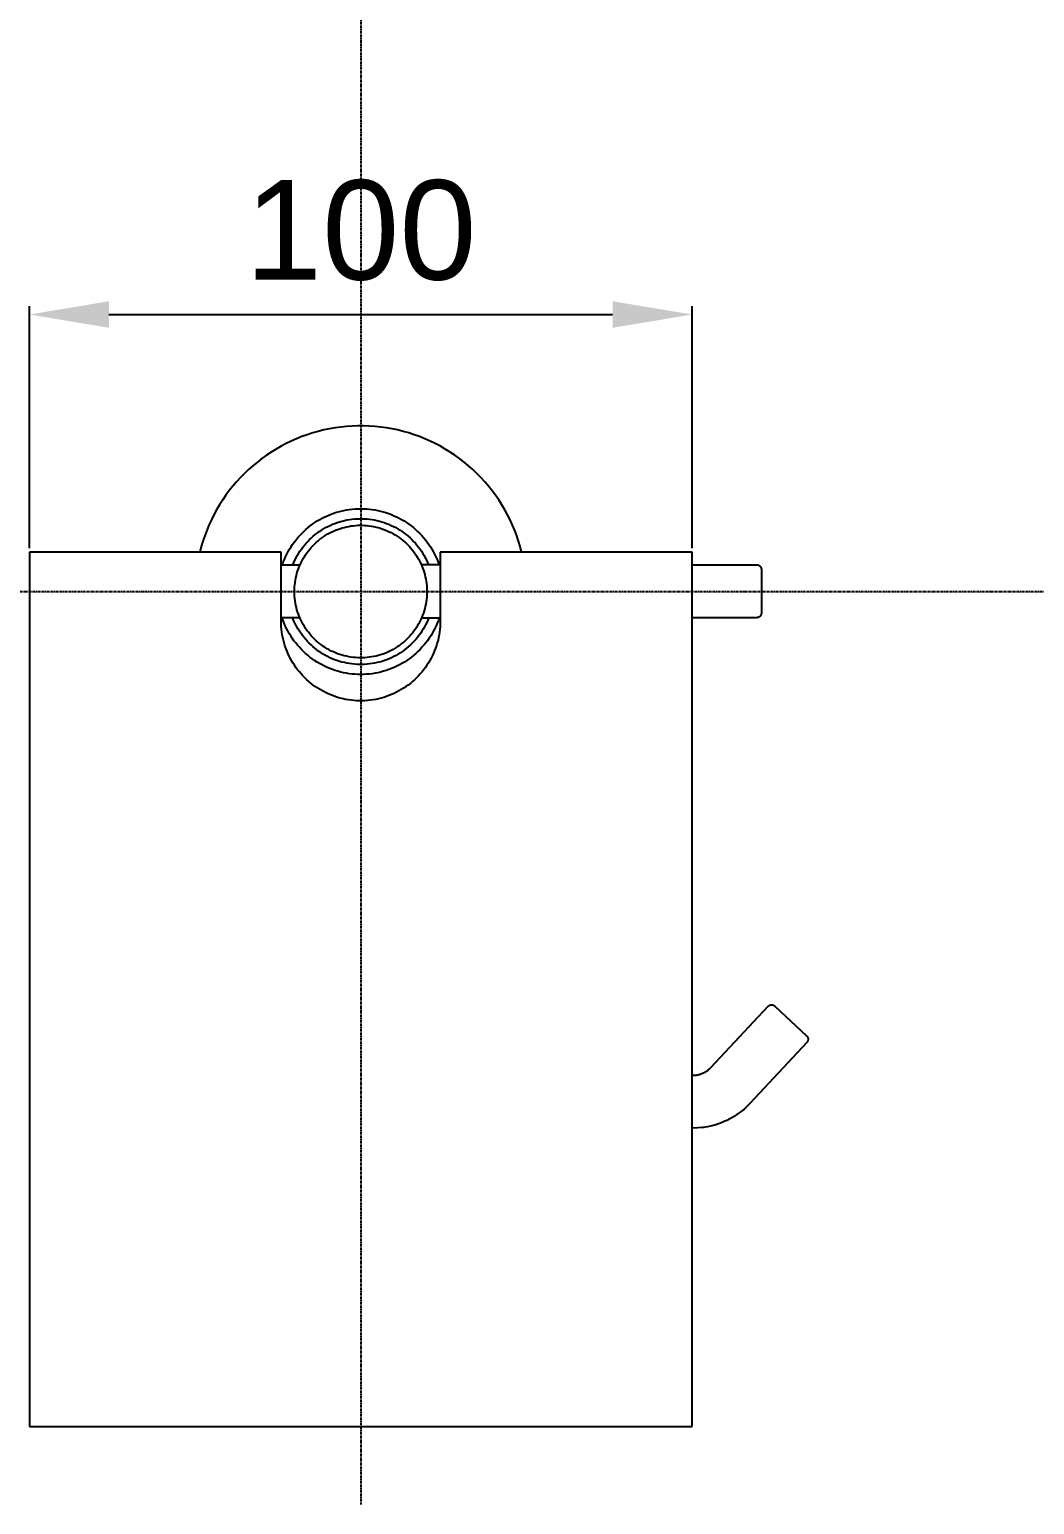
# Model space of a CAD drawing. Header units: millimetres. Extents: x 2944 to 4044, y 1234 to 2718.
# Drawn here: x 3180.1 to 3331.8, y 1415.5 to 1638 of the extents above; entities that cross this region are included whole.
import ezdxf

# ---------------------------------------------------------------- set-up
doc = ezdxf.new("R2010")
doc.units = ezdxf.units.MM
doc.linetypes.add('CENTER', pattern=[0.6, 0.375, -0.075, 0.075, -0.075])
for name, color, linetype in [('CEN2', 1, 'Continuous'), ('DIM2', 3, 'Continuous'), ('main', 7, 'Continuous')]:
    doc.layers.add(name, color=color, linetype=linetype)
doc.styles.get("Standard").update_dxf_attribs({"font": 'arial.ttf'})
doc.dimstyles.new('ISO-25', dxfattribs={"dimtxt": 2.5, "dimasz": 2.5, "dimexe": 1.25, "dimexo": 0.625, "dimtad": 1, "dimtxsty": 'Standard', "dimcen": 2.5, "dimadec": 0, "dimazin": 0, "dimtfac": 1, "dimtmove": 0, "dimatfit": 3, "dimfxl": 1, "dimarcsym": 0})

# ---------------------------------------------------------------- blocks, each defined once
blk = doc.blocks.new('*D32')
at = {"layer": 'Defpoints', "color": 0, "transparency": 16777216}
for p in [(3280.09, 1594.98), (3180.09, 1559.13), (3280.09, 1559.13)]:
    blk.add_point(p, dxfattribs=at)
at = {"layer": 'DIM2', "color": 0, "lineweight": -2, "transparency": 16777216}
for p, q in [((3180.09, 1559.76), (3180.09, 1596.23)), ((3280.09, 1559.76), (3280.09, 1596.23)), ((3192.09, 1594.98), (3268.09, 1594.98))]:
    blk.add_line(p, q, dxfattribs=at)
at = {"layer": 'DIM2', "color": 0, "transparency": 16777216}
for points in [[(3192.09, 1596.98), (3192.09, 1592.98), (3180.09, 1594.98)], [(3268.09, 1596.98), (3268.09, 1592.98), (3280.09, 1594.98)]]:
    blk.add_solid(points, dxfattribs=at)
at = {"layer": 'DIM2', "color": 0, "transparency": 16777216, "insert": (3230.09, 1607.64), "char_height": 15, "attachment_point": 5}
blk.add_mtext('100', dxfattribs=at)

msp = doc.modelspace()

# ---------------------------------------------------------------- linework, layer by layer
at = {"layer": 'CEN2', "linetype": 'CENTER'}
for p, q in [((3230.08, 1825.46), (3230.08, 1415.5)), ((3157.7, 1553.19), (3448.39, 1553.19))]:
    msp.add_line(p, q, dxfattribs=at)
at = {"layer": 'main'}
for p, q in [((3223.68, 1577.36), (3222.84, 1577.12)), ((3224.51, 1577.57), (3223.68, 1577.36)), ((3225.36, 1577.74), (3224.51, 1577.57)), ((3226.21, 1577.89), (3225.36, 1577.74)), ((3227.07, 1578.01), (3226.21, 1577.89)), ((3227.93, 1578.1), (3227.07, 1578.01)), ((3228.79, 1578.16), (3227.93, 1578.1)), ((3229.65, 1578.19), (3228.79, 1578.16)), ((3230.52, 1578.19), (3229.65, 1578.19)), ((3231.38, 1578.16), (3230.52, 1578.19)), ((3232.24, 1578.1), (3231.38, 1578.16)), ((3233.1, 1578.01), (3232.24, 1578.1)), ((3233.96, 1577.89), (3233.1, 1578.01)), ((3234.81, 1577.74), (3233.96, 1577.89)), ((3235.65, 1577.57), (3234.81, 1577.74)), ((3236.49, 1577.36), (3235.65, 1577.57)), ((3237.33, 1577.12), (3236.49, 1577.36)), ((3218.07, 1575.12), (3217.32, 1574.69)), ((3218.84, 1575.52), (3218.07, 1575.12)), ((3219.61, 1575.9), (3218.84, 1575.52)), ((3220.41, 1576.25), (3219.61, 1575.9)), ((3221.21, 1576.57), (3220.41, 1576.25)), ((3222.02, 1576.86), (3221.21, 1576.57)), ((3222.84, 1577.12), (3222.02, 1576.86)), ((3238.15, 1576.86), (3237.33, 1577.12)), ((3238.96, 1576.56), (3238.15, 1576.86)), ((3239.76, 1576.24), (3238.96, 1576.56)), ((3240.55, 1575.89), (3239.76, 1576.24)), ((3241.33, 1575.52), (3240.55, 1575.89)), ((3242.1, 1575.12), (3241.33, 1575.52)), ((3242.85, 1574.69), (3242.1, 1575.12)), ((3215.16, 1573.26), (3214.48, 1572.73)), ((3215.87, 1573.76), (3215.16, 1573.26)), ((3216.58, 1574.24), (3215.87, 1573.76)), ((3217.32, 1574.69), (3216.58, 1574.24)), ((3243.58, 1574.23), (3242.85, 1574.69)), ((3244.3, 1573.76), (3243.58, 1574.23)), ((3245, 1573.25), (3244.3, 1573.76)), ((3245.69, 1572.72), (3245, 1573.25)), ((3212.54, 1571.01), (3211.94, 1570.39)), ((3213.17, 1571.6), (3212.54, 1571.01)), ((3213.81, 1572.18), (3213.17, 1571.6)), ((3214.48, 1572.73), (3213.81, 1572.18)), ((3246.35, 1572.17), (3245.69, 1572.72)), ((3247, 1571.6), (3246.35, 1572.17)), ((3247.63, 1571), (3247, 1571.6)), ((3248.23, 1570.39), (3247.63, 1571)), ((3210.25, 1568.42), (3209.74, 1567.73)), ((3210.79, 1569.1), (3210.25, 1568.42)), ((3211.35, 1569.75), (3210.79, 1569.1)), ((3211.94, 1570.39), (3211.35, 1569.75)), ((3248.81, 1569.75), (3248.23, 1570.39)), ((3249.38, 1569.09), (3248.81, 1569.75)), ((3249.91, 1568.41), (3249.38, 1569.09)), ((3250.43, 1567.72), (3249.91, 1568.41)), ((3208.78, 1566.29), (3208.34, 1565.54)), ((3209.25, 1567.02), (3208.78, 1566.29)), ((3209.74, 1567.73), (3209.25, 1567.02)), ((3250.92, 1567.01), (3250.43, 1567.72)), ((3251.38, 1566.28), (3250.92, 1567.01)), ((3251.82, 1565.54), (3251.38, 1566.28)), ((3207.54, 1564.01), (3207.18, 1563.23)), ((3207.93, 1564.78), (3207.54, 1564.01)), ((3208.34, 1565.54), (3207.93, 1564.78)), ((3223.53, 1563.84), (3223.9, 1564.06)), ((3223.9, 1564.06), (3224.28, 1564.27)), ((3224.28, 1564.27), (3224.67, 1564.46)), ((3224.67, 1564.46), (3225.06, 1564.64)), ((3225.06, 1564.64), (3225.45, 1564.81)), ((3225.45, 1564.81), (3225.86, 1564.96)), ((3225.86, 1564.96), (3226.27, 1565.1)), ((3226.27, 1565.1), (3226.68, 1565.22)), ((3226.68, 1565.22), (3227.09, 1565.33)), ((3227.09, 1565.33), (3227.51, 1565.43)), ((3227.51, 1565.43), (3227.94, 1565.51)), ((3227.63, 1563.92), (3228, 1564)), ((3227.94, 1565.51), (3228.36, 1565.58)), ((3228, 1564), (3228.37, 1564.06)), ((3228.36, 1565.58), (3228.79, 1565.63)), ((3228.37, 1564.06), (3228.75, 1564.11)), ((3228.75, 1564.11), (3229.13, 1564.15)), ((3228.79, 1565.63), (3229.22, 1565.66)), ((3229.13, 1564.15), (3229.51, 1564.18)), ((3229.22, 1565.66), (3229.65, 1565.69)), ((3229.51, 1564.18), (3229.89, 1564.19)), ((3229.65, 1565.69), (3230.08, 1565.69)), ((3229.89, 1564.19), (3230.27, 1564.19)), ((3230.08, 1565.69), (3230.51, 1565.69)), ((3230.27, 1564.19), (3230.65, 1564.18)), ((3230.51, 1565.69), (3230.94, 1565.66)), ((3230.65, 1564.18), (3231.03, 1564.15)), ((3230.94, 1565.66), (3231.37, 1565.63)), ((3231.03, 1564.15), (3231.41, 1564.11)), ((3231.37, 1565.63), (3231.8, 1565.58)), ((3231.41, 1564.11), (3231.79, 1564.06)), ((3231.79, 1564.06), (3232.16, 1564)), ((3231.8, 1565.58), (3232.22, 1565.51)), ((3232.16, 1564), (3232.53, 1563.92)), ((3232.22, 1565.51), (3232.65, 1565.43)), ((3232.65, 1565.43), (3233.07, 1565.33)), ((3233.07, 1565.33), (3233.48, 1565.22)), ((3233.48, 1565.22), (3233.89, 1565.1)), ((3233.89, 1565.1), (3234.3, 1564.96)), ((3234.3, 1564.96), (3234.71, 1564.81)), ((3234.71, 1564.81), (3235.1, 1564.64)), ((3235.1, 1564.64), (3235.49, 1564.46)), ((3235.49, 1564.46), (3235.88, 1564.27)), ((3235.88, 1564.27), (3236.26, 1564.06)), ((3236.26, 1564.06), (3236.63, 1563.84)), ((3252.24, 1564.78), (3251.82, 1565.54)), ((3252.62, 1564), (3252.24, 1564.78)), ((3252.98, 1563.22), (3252.62, 1564)), ((3206.85, 1562.43), (3206.54, 1561.62)), ((3207.18, 1563.23), (3206.85, 1562.43)), ((3220.88, 1561.66), (3221.18, 1561.97)), ((3221.18, 1561.97), (3221.49, 1562.27)), ((3221.49, 1562.27), (3221.8, 1562.56)), ((3221.8, 1562.56), (3222.13, 1562.84)), ((3222.13, 1562.84), (3222.47, 1563.11)), ((3222.47, 1563.11), (3222.81, 1563.37)), ((3222.81, 1563.37), (3223.17, 1563.61)), ((3222.92, 1561.54), (3223.21, 1561.79)), ((3223.17, 1563.61), (3223.53, 1563.84)), ((3223.21, 1561.79), (3223.51, 1562.02)), ((3223.51, 1562.02), (3223.82, 1562.24)), ((3223.82, 1562.24), (3224.14, 1562.45)), ((3224.14, 1562.45), (3224.46, 1562.65)), ((3224.46, 1562.65), (3224.79, 1562.84)), ((3224.73, 1561.65), (3225.03, 1561.83)), ((3224.79, 1562.84), (3225.13, 1563.02)), ((3225.03, 1561.83), (3225.33, 1562)), ((3225.13, 1563.02), (3225.47, 1563.18)), ((3225.33, 1562), (3225.64, 1562.16)), ((3225.47, 1563.18), (3225.82, 1563.34)), ((3225.64, 1562.16), (3225.95, 1562.3)), ((3225.82, 1563.34), (3226.17, 1563.48)), ((3225.95, 1562.3), (3226.27, 1562.44)), ((3226.17, 1563.48), (3226.53, 1563.61)), ((3226.27, 1562.44), (3226.6, 1562.57)), ((3226.53, 1563.61), (3226.89, 1563.72)), ((3226.6, 1562.57), (3226.92, 1562.68)), ((3226.89, 1563.72), (3227.26, 1563.83)), ((3226.92, 1562.68), (3227.26, 1562.79)), ((3227.26, 1563.83), (3227.63, 1563.92)), ((3227.26, 1562.79), (3227.59, 1562.88)), ((3227.59, 1562.88), (3227.93, 1562.96)), ((3227.93, 1562.96), (3228.27, 1563.03)), ((3228.27, 1563.03), (3228.61, 1563.09)), ((3228.61, 1563.09), (3228.95, 1563.13)), ((3228.95, 1563.13), (3229.3, 1563.16)), ((3229.3, 1563.16), (3229.65, 1563.19)), ((3229.65, 1563.19), (3229.99, 1563.19)), ((3229.99, 1563.19), (3230.34, 1563.19)), ((3230.34, 1563.19), (3230.69, 1563.18)), ((3230.69, 1563.18), (3231.03, 1563.15)), ((3231.03, 1563.15), (3231.38, 1563.11)), ((3231.38, 1563.11), (3231.72, 1563.06)), ((3231.72, 1563.06), (3232.06, 1563)), ((3232.06, 1563), (3232.4, 1562.92)), ((3232.4, 1562.92), (3232.74, 1562.84)), ((3232.53, 1563.92), (3232.9, 1563.83)), ((3232.74, 1562.84), (3233.07, 1562.74)), ((3232.9, 1563.83), (3233.27, 1563.72)), ((3233.07, 1562.74), (3233.4, 1562.63)), ((3233.27, 1563.72), (3233.63, 1563.61)), ((3233.4, 1562.63), (3233.73, 1562.51)), ((3233.63, 1563.61), (3233.99, 1563.48)), ((3233.73, 1562.51), (3234.05, 1562.37)), ((3233.99, 1563.48), (3234.34, 1563.34)), ((3234.05, 1562.37), (3234.36, 1562.23)), ((3234.34, 1563.34), (3234.69, 1563.18)), ((3234.36, 1562.23), (3234.67, 1562.08)), ((3234.67, 1562.08), (3234.98, 1561.91)), ((3234.69, 1563.18), (3235.03, 1563.02)), ((3234.98, 1561.91), (3235.28, 1561.74)), ((3235.03, 1563.02), (3235.37, 1562.84)), ((3235.28, 1561.74), (3235.57, 1561.55)), ((3235.37, 1562.84), (3235.7, 1562.65)), ((3235.7, 1562.65), (3236.02, 1562.45)), ((3236.02, 1562.45), (3236.34, 1562.24)), ((3236.34, 1562.24), (3236.65, 1562.02)), ((3236.63, 1563.84), (3236.99, 1563.61)), ((3236.65, 1562.02), (3236.95, 1561.79)), ((3236.95, 1561.79), (3237.24, 1561.54)), ((3236.99, 1563.61), (3237.35, 1563.37)), ((3237.35, 1563.37), (3237.69, 1563.11)), ((3237.69, 1563.11), (3238.03, 1562.84)), ((3238.03, 1562.84), (3238.36, 1562.56)), ((3238.36, 1562.56), (3238.67, 1562.27)), ((3238.67, 1562.27), (3238.98, 1561.97)), ((3238.98, 1561.97), (3239.28, 1561.66)), ((3253.32, 1562.42), (3252.98, 1563.22)), ((3253.62, 1561.61), (3253.32, 1562.42)), ((3206.02, 1559.97), (3205.8, 1559.14)), ((3206.27, 1560.8), (3206.02, 1559.97)), ((3206.54, 1561.62), (3206.27, 1560.8)), ((3219.13, 1559.22), (3219.34, 1559.59)), ((3219.34, 1559.59), (3219.57, 1559.96)), ((3219.57, 1559.96), (3219.81, 1560.31)), ((3219.81, 1560.31), (3220.06, 1560.66)), ((3220.06, 1560.66), (3220.32, 1561)), ((3220.32, 1561), (3220.6, 1561.34)), ((3220.6, 1561.34), (3220.88, 1561.66)), ((3220.91, 1559.27), (3221.12, 1559.58)), ((3221.12, 1559.58), (3221.35, 1559.89)), ((3221.35, 1559.89), (3221.59, 1560.19)), ((3221.59, 1560.19), (3221.83, 1560.48)), ((3221.83, 1560.48), (3222.09, 1560.76)), ((3222.09, 1560.76), (3222.36, 1561.03)), ((3222.18, 1559.32), (3222.39, 1559.59)), ((3222.36, 1561.03), (3222.63, 1561.29)), ((3222.39, 1559.59), (3222.62, 1559.86)), ((3222.62, 1559.86), (3222.86, 1560.11)), ((3222.63, 1561.29), (3222.92, 1561.54)), ((3222.86, 1560.11), (3223.1, 1560.36)), ((3223.1, 1560.36), (3223.35, 1560.6)), ((3223.35, 1560.6), (3223.62, 1560.82)), ((3223.62, 1560.82), (3223.88, 1561.04)), ((3223.88, 1561.04), (3224.16, 1561.25)), ((3224.16, 1561.25), (3224.44, 1561.45)), ((3224.44, 1561.45), (3224.73, 1561.65)), ((3235.57, 1561.55), (3235.86, 1561.36)), ((3235.86, 1561.36), (3236.14, 1561.15)), ((3236.14, 1561.15), (3236.41, 1560.94)), ((3236.41, 1560.94), (3236.68, 1560.71)), ((3236.68, 1560.71), (3236.93, 1560.48)), ((3236.93, 1560.48), (3237.18, 1560.24)), ((3237.18, 1560.24), (3237.42, 1559.98)), ((3237.24, 1561.54), (3237.53, 1561.29)), ((3237.42, 1559.98), (3237.65, 1559.73)), ((3237.53, 1561.29), (3237.8, 1561.03)), ((3237.65, 1559.73), (3237.88, 1559.46)), ((3237.8, 1561.03), (3238.07, 1560.76)), ((3238.07, 1560.76), (3238.33, 1560.48)), ((3238.33, 1560.48), (3238.57, 1560.19)), ((3238.57, 1560.19), (3238.81, 1559.89)), ((3238.81, 1559.89), (3239.04, 1559.58)), ((3239.04, 1559.58), (3239.25, 1559.27)), ((3239.28, 1561.66), (3239.56, 1561.34)), ((3239.56, 1561.34), (3239.84, 1561)), ((3239.84, 1561), (3240.1, 1560.66)), ((3240.1, 1560.66), (3240.35, 1560.31)), ((3240.35, 1560.31), (3240.59, 1559.96)), ((3240.59, 1559.96), (3240.82, 1559.59)), ((3240.82, 1559.59), (3241.03, 1559.22)), ((3253.9, 1560.79), (3253.62, 1561.61)), ((3254.15, 1559.97), (3253.9, 1560.79)), ((3254.37, 1559.13), (3254.15, 1559.97)), ((3218.06, 1559.14), (3180.09, 1559.13)), ((3180.09, 1559.13), (3180.09, 1559.13)), ((3180.09, 1559.13), (3180.11, 1427.28)), ((3218.06, 1548.74), (3218.06, 1559.14)), ((3218.26, 1557.25), (3218.4, 1557.65)), ((3218.4, 1557.65), (3218.56, 1558.05)), ((3218.56, 1558.05), (3218.74, 1558.45)), ((3218.74, 1558.45), (3218.92, 1558.84)), ((3218.92, 1558.84), (3219.13, 1559.22)), ((3219.85, 1557.25), (3220, 1557.6)), ((3220, 1557.6), (3220.16, 1557.95)), ((3220.16, 1557.95), (3220.33, 1558.29)), ((3220.33, 1558.29), (3220.51, 1558.62)), ((3220.51, 1558.62), (3220.7, 1558.95)), ((3220.7, 1558.95), (3220.91, 1559.27)), ((3220.94, 1557.24), (3221.08, 1557.56)), ((3221.08, 1557.56), (3221.24, 1557.87)), ((3221.24, 1557.87), (3221.41, 1558.17)), ((3221.41, 1558.17), (3221.58, 1558.47)), ((3221.58, 1558.47), (3221.77, 1558.76)), ((3221.77, 1558.76), (3221.97, 1559.04)), ((3221.97, 1559.04), (3222.18, 1559.32)), ((3237.88, 1559.46), (3238.09, 1559.18)), ((3238.09, 1559.18), (3238.29, 1558.9)), ((3238.29, 1558.9), (3238.48, 1558.61)), ((3238.48, 1558.61), (3238.67, 1558.32)), ((3238.67, 1558.32), (3238.84, 1558.02)), ((3238.84, 1558.02), (3239, 1557.71)), ((3239, 1557.71), (3239.15, 1557.4)), ((3239.15, 1557.4), (3239.29, 1557.08)), ((3239.25, 1559.27), (3239.46, 1558.95)), ((3239.46, 1558.95), (3239.65, 1558.62)), ((3239.65, 1558.62), (3239.83, 1558.29)), ((3239.83, 1558.29), (3240, 1557.95)), ((3240, 1557.95), (3240.16, 1557.6)), ((3240.16, 1557.6), (3240.31, 1557.25)), ((3241.03, 1559.22), (3241.23, 1558.84)), ((3241.23, 1558.84), (3241.42, 1558.45)), ((3241.42, 1558.45), (3241.6, 1558.05)), ((3241.6, 1558.05), (3241.76, 1557.65)), ((3241.76, 1557.65), (3241.9, 1557.25)), ((3280.09, 1559.12), (3242.09, 1559.13)), ((3242.09, 1559.13), (3242.09, 1559.13)), ((3242.09, 1559.13), (3242.09, 1548.75)), ((3280.11, 1427.3), (3280.09, 1559.12)), ((3280.09, 1559.12), (3280.09, 1559.12)), ((3218.06, 1557.25), (3220.94, 1557.25)), ((3220.23, 1554.92), (3220.3, 1555.26)), ((3220.3, 1555.26), (3220.37, 1555.6)), ((3220.37, 1555.6), (3220.46, 1555.94)), ((3220.46, 1555.94), (3220.56, 1556.27)), ((3220.56, 1556.27), (3220.68, 1556.6)), ((3220.68, 1556.6), (3220.8, 1556.92)), ((3220.8, 1556.92), (3220.94, 1557.24)), ((3242.1, 1557.25), (3239.22, 1557.25)), ((3239.29, 1557.08), (3239.42, 1556.76)), ((3239.42, 1556.76), (3239.54, 1556.43)), ((3239.54, 1556.43), (3239.65, 1556.1)), ((3239.65, 1556.1), (3239.74, 1555.77)), ((3239.74, 1555.77), (3239.83, 1555.43)), ((3239.83, 1555.43), (3239.9, 1555.09)), ((3239.9, 1555.09), (3239.96, 1554.75)), ((3280.09, 1557.25), (3289.83, 1557.25)), ((3289.83, 1557.25), (3289.85, 1557.25)), ((3289.85, 1557.25), (3289.88, 1557.25)), ((3289.88, 1557.25), (3289.9, 1557.25)), ((3289.9, 1557.25), (3289.93, 1557.24)), ((3289.93, 1557.24), (3289.95, 1557.24)), ((3289.95, 1557.24), (3289.98, 1557.23)), ((3289.98, 1557.23), (3290, 1557.23)), ((3290, 1557.23), (3290.02, 1557.22)), ((3290.02, 1557.22), (3290.05, 1557.22)), ((3290.05, 1557.22), (3290.07, 1557.21)), ((3290.07, 1557.21), (3290.1, 1557.2)), ((3290.1, 1557.2), (3290.12, 1557.19)), ((3290.12, 1557.19), (3290.14, 1557.18)), ((3290.14, 1557.18), (3290.16, 1557.17)), ((3290.16, 1557.17), (3290.18, 1557.16)), ((3290.18, 1557.16), (3290.21, 1557.14)), ((3290.21, 1557.14), (3290.23, 1557.13)), ((3290.23, 1557.13), (3290.25, 1557.12)), ((3290.25, 1557.12), (3290.27, 1557.1)), ((3290.27, 1557.1), (3290.29, 1557.09)), ((3290.29, 1557.09), (3290.31, 1557.07)), ((3290.31, 1557.07), (3290.32, 1557.05)), ((3290.32, 1557.05), (3290.34, 1557.04)), ((3290.34, 1557.04), (3290.36, 1557.02)), ((3290.36, 1557.02), (3290.38, 1557)), ((3290.38, 1557), (3290.39, 1556.98)), ((3290.39, 1556.98), (3290.41, 1556.96)), ((3290.41, 1556.96), (3290.42, 1556.94)), ((3290.42, 1556.94), (3290.44, 1556.92)), ((3290.44, 1556.92), (3290.45, 1556.9)), ((3290.45, 1556.9), (3290.46, 1556.88)), ((3290.46, 1556.88), (3290.47, 1556.86)), ((3290.47, 1556.86), (3290.48, 1556.84)), ((3290.48, 1556.84), (3290.49, 1556.81)), ((3290.49, 1556.81), (3290.5, 1556.79)), ((3290.5, 1556.79), (3290.51, 1556.77)), ((3290.51, 1556.77), (3290.52, 1556.74)), ((3290.52, 1556.74), (3290.53, 1556.72)), ((3290.53, 1556.72), (3290.53, 1556.7)), ((3290.53, 1556.7), (3290.54, 1556.67)), ((3290.54, 1556.67), (3290.54, 1556.65)), ((3290.54, 1556.65), (3290.55, 1556.62)), ((3290.55, 1556.62), (3290.55, 1556.6)), ((3290.55, 1556.6), (3290.55, 1556.57)), ((3290.55, 1556.57), (3290.55, 1556.55)), ((3290.55, 1556.55), (3290.55, 1556.52)), ((3290.55, 1556.52), (3290.55, 1549.97)), ((3220.08, 1553.19), (3220.09, 1553.54)), ((3220.09, 1552.85), (3220.08, 1553.19)), ((3220.09, 1553.54), (3220.1, 1553.89)), ((3220.1, 1552.5), (3220.09, 1552.85)), ((3220.1, 1553.89), (3220.13, 1554.23)), ((3220.13, 1554.23), (3220.18, 1554.58)), ((3220.18, 1554.58), (3220.23, 1554.92)), ((3239.96, 1554.75), (3240.01, 1554.41)), ((3240.01, 1554.41), (3240.04, 1554.06)), ((3240.04, 1554.06), (3240.07, 1553.72)), ((3240.07, 1553.72), (3240.08, 1553.37)), ((3240.08, 1553.02), (3240.07, 1552.67)), ((3240.08, 1553.37), (3240.08, 1553.02)), ((3220.13, 1552.16), (3220.1, 1552.5)), ((3220.18, 1551.81), (3220.13, 1552.16)), ((3220.23, 1551.47), (3220.18, 1551.81)), ((3220.3, 1551.13), (3220.23, 1551.47)), ((3220.37, 1550.79), (3220.3, 1551.13)), ((3220.46, 1550.45), (3220.37, 1550.79)), ((3239.74, 1550.62), (3239.65, 1550.29)), ((3239.83, 1550.96), (3239.74, 1550.62)), ((3239.9, 1551.3), (3239.83, 1550.96)), ((3239.96, 1551.64), (3239.9, 1551.3)), ((3240.01, 1551.98), (3239.96, 1551.64)), ((3240.04, 1552.33), (3240.01, 1551.98)), ((3240.07, 1552.67), (3240.04, 1552.33)), ((3220.9, 1549.25), (3218.06, 1549.25)), ((3218.07, 1548.33), (3218.06, 1548.74)), ((3218.36, 1548.84), (3218.22, 1549.25)), ((3218.52, 1548.44), (3218.36, 1548.84)), ((3218.69, 1548.04), (3218.52, 1548.44)), ((3219.96, 1548.89), (3219.81, 1549.25)), ((3220.11, 1548.54), (3219.96, 1548.89)), ((3220.28, 1548.2), (3220.11, 1548.54)), ((3220.56, 1550.12), (3220.46, 1550.45)), ((3220.68, 1549.79), (3220.56, 1550.12)), ((3220.8, 1549.47), (3220.68, 1549.79)), ((3220.94, 1549.15), (3220.8, 1549.47)), ((3221.08, 1548.83), (3220.94, 1549.15)), ((3221.24, 1548.52), (3221.08, 1548.83)), ((3221.41, 1548.22), (3221.24, 1548.52)), ((3239, 1548.68), (3238.84, 1548.37)), ((3239.15, 1548.99), (3239, 1548.68)), ((3239.29, 1549.31), (3239.15, 1548.99)), ((3239.26, 1549.25), (3242.1, 1549.25)), ((3239.42, 1549.63), (3239.29, 1549.31)), ((3239.54, 1549.96), (3239.42, 1549.63)), ((3239.65, 1550.29), (3239.54, 1549.96)), ((3240.05, 1548.54), (3239.88, 1548.2)), ((3240.2, 1548.89), (3240.05, 1548.54)), ((3240.35, 1549.25), (3240.2, 1548.89)), ((3241.64, 1548.44), (3241.47, 1548.04)), ((3241.8, 1548.84), (3241.64, 1548.44)), ((3241.94, 1549.25), (3241.8, 1548.84)), ((3242.09, 1548.75), (3242.09, 1548.33)), ((3289.83, 1549.25), (3280.09, 1549.25)), ((3289.85, 1549.25), (3289.83, 1549.25)), ((3289.88, 1549.25), (3289.85, 1549.25)), ((3289.9, 1549.25), (3289.88, 1549.25)), ((3289.93, 1549.26), (3289.9, 1549.25)), ((3289.95, 1549.26), (3289.93, 1549.26)), ((3289.98, 1549.26), (3289.95, 1549.26)), ((3290, 1549.27), (3289.98, 1549.26)), ((3290.02, 1549.28), (3290, 1549.27)), ((3290.05, 1549.28), (3290.02, 1549.28)), ((3290.07, 1549.29), (3290.05, 1549.28)), ((3290.1, 1549.3), (3290.07, 1549.29)), ((3290.12, 1549.31), (3290.1, 1549.3)), ((3290.14, 1549.32), (3290.12, 1549.31)), ((3290.16, 1549.33), (3290.14, 1549.32)), ((3290.18, 1549.34), (3290.16, 1549.33)), ((3290.21, 1549.35), (3290.18, 1549.34)), ((3290.23, 1549.37), (3290.21, 1549.35)), ((3290.25, 1549.38), (3290.23, 1549.37)), ((3290.27, 1549.4), (3290.25, 1549.38)), ((3290.29, 1549.41), (3290.27, 1549.4)), ((3290.31, 1549.43), (3290.29, 1549.41)), ((3290.32, 1549.44), (3290.31, 1549.43)), ((3290.34, 1549.46), (3290.32, 1549.44)), ((3290.36, 1549.48), (3290.34, 1549.46)), ((3290.38, 1549.5), (3290.36, 1549.48)), ((3290.39, 1549.52), (3290.38, 1549.5)), ((3290.41, 1549.54), (3290.39, 1549.52)), ((3290.42, 1549.56), (3290.41, 1549.54)), ((3290.44, 1549.58), (3290.42, 1549.56)), ((3290.45, 1549.6), (3290.44, 1549.58)), ((3290.46, 1549.62), (3290.45, 1549.6)), ((3290.47, 1549.64), (3290.46, 1549.62)), ((3290.48, 1549.66), (3290.47, 1549.64)), ((3290.49, 1549.68), (3290.48, 1549.66)), ((3290.5, 1549.71), (3290.49, 1549.68)), ((3290.51, 1549.73), (3290.5, 1549.71)), ((3290.52, 1549.75), (3290.51, 1549.73)), ((3290.53, 1549.78), (3290.52, 1549.75)), ((3290.54, 1549.83), (3290.53, 1549.8)), ((3290.53, 1549.8), (3290.53, 1549.78)), ((3290.55, 1549.87), (3290.54, 1549.85)), ((3290.54, 1549.85), (3290.54, 1549.83)), ((3290.55, 1549.97), (3290.55, 1549.95)), ((3290.55, 1549.95), (3290.55, 1549.92)), ((3290.55, 1549.92), (3290.55, 1549.9)), ((3290.55, 1549.9), (3290.55, 1549.87)), ((3218.09, 1547.91), (3218.07, 1548.33)), ((3218.13, 1547.5), (3218.09, 1547.91)), ((3218.18, 1547.09), (3218.13, 1547.5)), ((3218.24, 1546.68), (3218.18, 1547.09)), ((3218.32, 1546.27), (3218.24, 1546.68)), ((3218.41, 1545.87), (3218.32, 1546.27)), ((3218.88, 1547.65), (3218.69, 1548.04)), ((3219.08, 1547.26), (3218.88, 1547.65)), ((3219.29, 1546.88), (3219.08, 1547.26)), ((3219.52, 1546.51), (3219.29, 1546.88)), ((3219.75, 1546.15), (3219.52, 1546.51)), ((3220.46, 1547.86), (3220.28, 1548.2)), ((3220.65, 1547.53), (3220.46, 1547.86)), ((3220.86, 1547.2), (3220.65, 1547.53)), ((3221.07, 1546.88), (3220.86, 1547.2)), ((3221.3, 1546.57), (3221.07, 1546.88)), ((3221.53, 1546.27), (3221.3, 1546.57)), ((3221.58, 1547.92), (3221.41, 1548.22)), ((3221.78, 1545.98), (3221.53, 1546.27)), ((3221.77, 1547.63), (3221.58, 1547.92)), ((3221.97, 1547.34), (3221.77, 1547.63)), ((3222.18, 1547.07), (3221.97, 1547.34)), ((3222.39, 1546.8), (3222.18, 1547.07)), ((3222.62, 1546.53), (3222.39, 1546.8)), ((3222.86, 1546.28), (3222.62, 1546.53)), ((3223.1, 1546.03), (3222.86, 1546.28)), ((3237.42, 1546.41), (3237.18, 1546.15)), ((3237.65, 1546.66), (3237.42, 1546.41)), ((3237.88, 1546.93), (3237.65, 1546.66)), ((3238.09, 1547.21), (3237.88, 1546.93)), ((3238.29, 1547.49), (3238.09, 1547.21)), ((3238.48, 1547.78), (3238.29, 1547.49)), ((3238.63, 1546.27), (3238.38, 1545.98)), ((3238.67, 1548.07), (3238.48, 1547.78)), ((3238.86, 1546.57), (3238.63, 1546.27)), ((3238.84, 1548.37), (3238.67, 1548.07)), ((3239.09, 1546.88), (3238.86, 1546.57)), ((3239.3, 1547.2), (3239.09, 1546.88)), ((3239.51, 1547.53), (3239.3, 1547.2)), ((3239.7, 1547.86), (3239.51, 1547.53)), ((3239.88, 1548.2), (3239.7, 1547.86)), ((3240.64, 1546.51), (3240.4, 1546.15)), ((3240.87, 1546.88), (3240.64, 1546.51)), ((3241.08, 1547.26), (3240.87, 1546.88)), ((3241.28, 1547.65), (3241.08, 1547.26)), ((3241.47, 1548.04), (3241.28, 1547.65)), ((3241.84, 1546.27), (3241.75, 1545.87)), ((3241.92, 1546.68), (3241.84, 1546.27)), ((3241.98, 1547.09), (3241.92, 1546.68)), ((3242.03, 1547.5), (3241.98, 1547.09)), ((3242.07, 1547.92), (3242.03, 1547.5)), ((3242.09, 1548.33), (3242.07, 1547.92)), ((3218.52, 1545.47), (3218.41, 1545.87)), ((3218.64, 1545.07), (3218.52, 1545.47)), ((3218.77, 1544.68), (3218.64, 1545.07)), ((3218.92, 1544.29), (3218.77, 1544.68)), ((3219.08, 1543.91), (3218.92, 1544.29)), ((3220.01, 1545.79), (3219.75, 1546.15)), ((3220.27, 1545.45), (3220.01, 1545.79)), ((3220.54, 1545.11), (3220.27, 1545.45)), ((3220.83, 1544.79), (3220.54, 1545.11)), ((3221.13, 1544.47), (3220.83, 1544.79)), ((3221.44, 1544.17), (3221.13, 1544.47)), ((3221.75, 1543.87), (3221.44, 1544.17)), ((3222.04, 1545.69), (3221.78, 1545.98)), ((3222.3, 1545.41), (3222.04, 1545.69)), ((3222.58, 1545.15), (3222.3, 1545.41)), ((3222.86, 1544.89), (3222.58, 1545.15)), ((3223.16, 1544.64), (3222.86, 1544.89)), ((3223.35, 1545.79), (3223.1, 1546.03)), ((3223.46, 1544.41), (3223.16, 1544.64)), ((3223.62, 1545.57), (3223.35, 1545.79)), ((3223.77, 1544.18), (3223.46, 1544.41)), ((3223.88, 1545.35), (3223.62, 1545.57)), ((3224.09, 1543.97), (3223.77, 1544.18)), ((3224.16, 1545.14), (3223.88, 1545.35)), ((3224.42, 1543.76), (3224.09, 1543.97)), ((3224.44, 1544.93), (3224.16, 1545.14)), ((3224.73, 1544.74), (3224.44, 1544.93)), ((3225.03, 1544.56), (3224.73, 1544.74)), ((3225.33, 1544.39), (3225.03, 1544.56)), ((3225.64, 1544.23), (3225.33, 1544.39)), ((3225.95, 1544.09), (3225.64, 1544.23)), ((3226.27, 1543.95), (3225.95, 1544.09)), ((3226.6, 1543.82), (3226.27, 1543.95)), ((3234.05, 1544.01), (3233.73, 1543.88)), ((3234.36, 1544.16), (3234.05, 1544.01)), ((3234.67, 1544.31), (3234.36, 1544.16)), ((3234.98, 1544.48), (3234.67, 1544.31)), ((3235.28, 1544.65), (3234.98, 1544.48)), ((3235.57, 1544.84), (3235.28, 1544.65)), ((3235.86, 1545.03), (3235.57, 1544.84)), ((3236.07, 1543.97), (3235.74, 1543.76)), ((3236.14, 1545.24), (3235.86, 1545.03)), ((3236.39, 1544.18), (3236.07, 1543.97)), ((3236.41, 1545.45), (3236.14, 1545.24)), ((3236.7, 1544.41), (3236.39, 1544.18)), ((3236.68, 1545.68), (3236.41, 1545.45)), ((3236.93, 1545.91), (3236.68, 1545.68)), ((3237, 1544.64), (3236.7, 1544.41)), ((3237.18, 1546.15), (3236.93, 1545.91)), ((3237.3, 1544.89), (3237, 1544.64)), ((3237.58, 1545.15), (3237.3, 1544.89)), ((3237.86, 1545.41), (3237.58, 1545.15)), ((3238.12, 1545.69), (3237.86, 1545.41)), ((3238.38, 1545.98), (3238.12, 1545.69)), ((3238.72, 1544.17), (3238.41, 1543.87)), ((3239.03, 1544.47), (3238.72, 1544.17)), ((3239.33, 1544.79), (3239.03, 1544.47)), ((3239.62, 1545.11), (3239.33, 1544.79)), ((3239.89, 1545.45), (3239.62, 1545.11)), ((3240.15, 1545.79), (3239.89, 1545.45)), ((3240.4, 1546.15), (3240.15, 1545.79)), ((3241.24, 1544.29), (3241.08, 1543.91)), ((3241.39, 1544.68), (3241.24, 1544.29)), ((3241.52, 1545.07), (3241.39, 1544.68)), ((3241.64, 1545.47), (3241.52, 1545.07)), ((3241.75, 1545.87), (3241.64, 1545.47)), ((3219.25, 1543.53), (3219.08, 1543.91)), ((3219.44, 1543.16), (3219.25, 1543.53)), ((3219.64, 1542.79), (3219.44, 1543.16)), ((3219.85, 1542.44), (3219.64, 1542.79)), ((3220.07, 1542.09), (3219.85, 1542.44)), ((3220.31, 1541.75), (3220.07, 1542.09)), ((3220.56, 1541.41), (3220.31, 1541.75)), ((3222.08, 1543.59), (3221.75, 1543.87)), ((3222.42, 1543.32), (3222.08, 1543.59)), ((3222.77, 1543.06), (3222.42, 1543.32)), ((3223.12, 1542.81), (3222.77, 1543.06)), ((3223.49, 1542.57), (3223.12, 1542.81)), ((3223.86, 1542.35), (3223.49, 1542.57)), ((3224.24, 1542.14), (3223.86, 1542.35)), ((3224.63, 1541.95), (3224.24, 1542.14)), ((3224.75, 1543.57), (3224.42, 1543.76)), ((3225.02, 1541.76), (3224.63, 1541.95)), ((3225.09, 1543.39), (3224.75, 1543.57)), ((3225.42, 1541.59), (3225.02, 1541.76)), ((3225.43, 1543.22), (3225.09, 1543.39)), ((3225.78, 1543.07), (3225.43, 1543.22)), ((3226.14, 1542.92), (3225.78, 1543.07)), ((3226.5, 1542.79), (3226.14, 1542.92)), ((3226.86, 1542.67), (3226.5, 1542.79)), ((3226.92, 1543.71), (3226.6, 1543.82)), ((3227.23, 1542.57), (3226.86, 1542.67)), ((3227.26, 1543.6), (3226.92, 1543.71)), ((3227.61, 1542.48), (3227.23, 1542.57)), ((3227.59, 1543.51), (3227.26, 1543.6)), ((3227.93, 1543.43), (3227.59, 1543.51)), ((3227.98, 1542.4), (3227.61, 1542.48)), ((3228.27, 1543.36), (3227.93, 1543.43)), ((3228.36, 1542.33), (3227.98, 1542.4)), ((3228.61, 1543.3), (3228.27, 1543.36)), ((3228.74, 1542.28), (3228.36, 1542.33)), ((3228.95, 1543.26), (3228.61, 1543.3)), ((3229.12, 1542.24), (3228.74, 1542.28)), ((3229.3, 1543.23), (3228.95, 1543.26)), ((3229.5, 1542.21), (3229.12, 1542.24)), ((3229.65, 1543.2), (3229.3, 1543.23)), ((3229.89, 1542.2), (3229.5, 1542.21)), ((3229.99, 1543.19), (3229.65, 1543.2)), ((3230.27, 1542.2), (3229.89, 1542.2)), ((3230.34, 1543.2), (3229.99, 1543.19)), ((3230.66, 1542.21), (3230.27, 1542.2)), ((3230.69, 1543.21), (3230.34, 1543.2)), ((3231.04, 1542.24), (3230.66, 1542.21)), ((3231.03, 1543.24), (3230.69, 1543.21)), ((3231.38, 1543.28), (3231.03, 1543.24)), ((3231.42, 1542.28), (3231.04, 1542.24)), ((3231.72, 1543.33), (3231.38, 1543.28)), ((3231.8, 1542.33), (3231.42, 1542.28)), ((3232.06, 1543.39), (3231.72, 1543.33)), ((3232.18, 1542.4), (3231.8, 1542.33)), ((3232.4, 1543.47), (3232.06, 1543.39)), ((3232.55, 1542.48), (3232.18, 1542.4)), ((3232.74, 1543.55), (3232.4, 1543.47)), ((3232.93, 1542.57), (3232.55, 1542.48)), ((3233.07, 1543.65), (3232.74, 1543.55)), ((3233.3, 1542.67), (3232.93, 1542.57)), ((3233.4, 1543.76), (3233.07, 1543.65)), ((3233.66, 1542.79), (3233.3, 1542.67)), ((3233.73, 1543.88), (3233.4, 1543.76)), ((3234.02, 1542.92), (3233.66, 1542.79)), ((3234.38, 1543.07), (3234.02, 1542.92)), ((3234.73, 1543.22), (3234.38, 1543.07)), ((3235.07, 1543.39), (3234.73, 1543.22)), ((3235.14, 1541.76), (3234.74, 1541.59)), ((3235.41, 1543.57), (3235.07, 1543.39)), ((3235.53, 1541.95), (3235.14, 1541.76)), ((3235.74, 1543.76), (3235.41, 1543.57)), ((3235.92, 1542.14), (3235.53, 1541.95)), ((3236.3, 1542.35), (3235.92, 1542.14)), ((3236.67, 1542.57), (3236.3, 1542.35)), ((3237.04, 1542.81), (3236.67, 1542.57)), ((3237.39, 1543.06), (3237.04, 1542.81)), ((3237.74, 1543.32), (3237.39, 1543.06)), ((3238.08, 1543.59), (3237.74, 1543.32)), ((3238.41, 1543.87), (3238.08, 1543.59)), ((3239.85, 1541.75), (3239.6, 1541.42)), ((3240.08, 1542.09), (3239.85, 1541.75)), ((3240.31, 1542.44), (3240.08, 1542.09)), ((3240.52, 1542.8), (3240.31, 1542.44)), ((3240.72, 1543.16), (3240.52, 1542.8)), ((3240.9, 1543.53), (3240.72, 1543.16)), ((3241.08, 1543.91), (3240.9, 1543.53)), ((3220.82, 1541.09), (3220.56, 1541.41)), ((3221.09, 1540.77), (3220.82, 1541.09)), ((3221.37, 1540.47), (3221.09, 1540.77)), ((3221.66, 1540.17), (3221.37, 1540.47)), ((3221.96, 1539.89), (3221.66, 1540.17)), ((3222.27, 1539.61), (3221.96, 1539.89)), ((3222.59, 1539.35), (3222.27, 1539.61)), ((3225.83, 1541.44), (3225.42, 1541.59)), ((3226.24, 1541.3), (3225.83, 1541.44)), ((3226.65, 1541.17), (3226.24, 1541.3)), ((3227.07, 1541.06), (3226.65, 1541.17)), ((3227.5, 1540.96), (3227.07, 1541.06)), ((3227.92, 1540.88), (3227.5, 1540.96)), ((3228.35, 1540.81), (3227.92, 1540.88)), ((3228.78, 1540.76), (3228.35, 1540.81)), ((3229.21, 1540.72), (3228.78, 1540.76)), ((3229.65, 1540.7), (3229.21, 1540.72)), ((3230.08, 1540.69), (3229.65, 1540.7)), ((3230.51, 1540.7), (3230.08, 1540.69)), ((3230.95, 1540.72), (3230.51, 1540.7)), ((3231.38, 1540.76), (3230.95, 1540.72)), ((3231.81, 1540.81), (3231.38, 1540.76)), ((3232.24, 1540.88), (3231.81, 1540.81)), ((3232.66, 1540.96), (3232.24, 1540.88)), ((3233.09, 1541.06), (3232.66, 1540.96)), ((3233.51, 1541.17), (3233.09, 1541.06)), ((3233.92, 1541.3), (3233.51, 1541.17)), ((3234.33, 1541.44), (3233.92, 1541.3)), ((3234.74, 1541.59), (3234.33, 1541.44)), ((3237.89, 1539.61), (3237.57, 1539.35)), ((3238.2, 1539.89), (3237.89, 1539.61)), ((3238.5, 1540.18), (3238.2, 1539.89)), ((3238.79, 1540.47), (3238.5, 1540.18)), ((3239.07, 1540.78), (3238.79, 1540.47)), ((3239.34, 1541.09), (3239.07, 1540.78)), ((3239.6, 1541.42), (3239.34, 1541.09)), ((3222.92, 1539.1), (3222.59, 1539.35)), ((3223.25, 1538.85), (3222.92, 1539.1)), ((3223.6, 1538.62), (3223.25, 1538.85)), ((3223.95, 1538.41), (3223.6, 1538.62)), ((3224.31, 1538.2), (3223.95, 1538.41)), ((3224.68, 1538.01), (3224.31, 1538.2)), ((3225.05, 1537.83), (3224.68, 1538.01)), ((3225.43, 1537.66), (3225.05, 1537.83)), ((3225.82, 1537.51), (3225.43, 1537.66)), ((3226.21, 1537.37), (3225.82, 1537.51)), ((3226.6, 1537.24), (3226.21, 1537.37)), ((3233.95, 1537.37), (3233.56, 1537.24)), ((3234.34, 1537.51), (3233.95, 1537.37)), ((3234.73, 1537.66), (3234.34, 1537.51)), ((3235.11, 1537.83), (3234.73, 1537.66)), ((3235.48, 1538.01), (3235.11, 1537.83)), ((3235.85, 1538.2), (3235.48, 1538.01)), ((3236.21, 1538.41), (3235.85, 1538.2)), ((3236.56, 1538.63), (3236.21, 1538.41)), ((3236.91, 1538.86), (3236.56, 1538.63)), ((3237.24, 1539.1), (3236.91, 1538.86)), ((3237.57, 1539.35), (3237.24, 1539.1)), ((3227, 1537.13), (3226.6, 1537.24)), ((3227.41, 1537.03), (3227, 1537.13)), ((3227.81, 1536.94), (3227.41, 1537.03)), ((3228.22, 1536.87), (3227.81, 1536.94)), ((3228.63, 1536.82), (3228.22, 1536.87)), ((3229.04, 1536.77), (3228.63, 1536.82)), ((3229.46, 1536.74), (3229.04, 1536.77)), ((3229.87, 1536.73), (3229.46, 1536.74)), ((3230.29, 1536.73), (3229.87, 1536.73)), ((3230.7, 1536.74), (3230.29, 1536.73)), ((3231.12, 1536.77), (3230.7, 1536.74)), ((3231.53, 1536.82), (3231.12, 1536.77)), ((3231.94, 1536.87), (3231.53, 1536.82)), ((3232.35, 1536.94), (3231.94, 1536.87)), ((3232.75, 1537.03), (3232.35, 1536.94)), ((3233.16, 1537.13), (3232.75, 1537.03)), ((3233.56, 1537.24), (3233.16, 1537.13)), ((3282.94, 1481.41), (3291.55, 1490.64)), ((3291.55, 1490.64), (3291.57, 1490.66)), ((3291.57, 1490.66), (3291.59, 1490.68)), ((3291.59, 1490.68), (3291.61, 1490.69)), ((3291.61, 1490.69), (3291.63, 1490.71)), ((3291.63, 1490.71), (3291.65, 1490.73)), ((3291.65, 1490.73), (3291.67, 1490.74)), ((3291.67, 1490.74), (3291.69, 1490.76)), ((3291.69, 1490.76), (3291.71, 1490.77)), ((3291.71, 1490.77), (3291.73, 1490.78)), ((3291.73, 1490.78), (3291.75, 1490.79)), ((3291.75, 1490.79), (3291.78, 1490.8)), ((3291.78, 1490.8), (3291.8, 1490.81)), ((3291.8, 1490.81), (3291.82, 1490.82)), ((3291.82, 1490.82), (3291.85, 1490.83)), ((3291.85, 1490.83), (3291.87, 1490.84)), ((3291.87, 1490.84), (3291.89, 1490.85)), ((3291.89, 1490.85), (3291.92, 1490.85)), ((3291.92, 1490.85), (3291.94, 1490.86)), ((3291.94, 1490.86), (3291.97, 1490.86)), ((3291.97, 1490.86), (3291.99, 1490.87)), ((3291.99, 1490.87), (3292.02, 1490.87)), ((3292.02, 1490.87), (3292.04, 1490.87)), ((3292.04, 1490.87), (3292.07, 1490.87)), ((3292.07, 1490.87), (3292.09, 1490.87)), ((3292.09, 1490.87), (3292.12, 1490.87)), ((3292.12, 1490.87), (3292.14, 1490.87)), ((3292.14, 1490.87), (3292.17, 1490.87)), ((3292.17, 1490.87), (3292.19, 1490.86)), ((3292.19, 1490.86), (3292.22, 1490.86)), ((3292.22, 1490.86), (3292.24, 1490.85)), ((3292.24, 1490.85), (3292.27, 1490.85)), ((3292.27, 1490.85), (3292.29, 1490.84)), ((3292.29, 1490.84), (3292.32, 1490.83)), ((3292.32, 1490.83), (3292.34, 1490.82)), ((3292.34, 1490.82), (3292.36, 1490.81)), ((3292.36, 1490.81), (3292.39, 1490.8)), ((3292.39, 1490.8), (3292.41, 1490.79)), ((3292.41, 1490.79), (3292.43, 1490.78)), ((3292.43, 1490.78), (3292.45, 1490.77)), ((3292.45, 1490.77), (3292.48, 1490.76)), ((3292.48, 1490.76), (3292.5, 1490.74)), ((3292.5, 1490.74), (3292.52, 1490.73)), ((3292.52, 1490.73), (3292.54, 1490.71)), ((3292.54, 1490.71), (3292.56, 1490.69)), ((3292.56, 1490.69), (3292.58, 1490.68)), ((3292.58, 1490.68), (3297.37, 1486.21)), ((3297.37, 1486.21), (3297.39, 1486.19)), ((3297.39, 1486.19), (3297.4, 1486.17)), ((3297.4, 1486.17), (3297.42, 1486.16)), ((3297.42, 1486.16), (3297.44, 1486.14)), ((3297.44, 1486.14), (3297.45, 1486.12)), ((3297.45, 1486.12), (3297.47, 1486.1)), ((3297.47, 1486.1), (3297.48, 1486.07)), ((3297.4, 1485.19), (3288.83, 1475.99)), ((3297.42, 1485.2), (3297.4, 1485.19)), ((3297.44, 1485.22), (3297.42, 1485.2)), ((3297.45, 1485.24), (3297.44, 1485.22)), ((3297.47, 1485.26), (3297.45, 1485.24)), ((3297.48, 1485.29), (3297.47, 1485.26)), ((3297.48, 1486.07), (3297.49, 1486.05)), ((3297.49, 1485.31), (3297.48, 1485.29)), ((3297.49, 1486.05), (3297.51, 1486.03)), ((3297.51, 1485.33), (3297.49, 1485.31)), ((3297.51, 1486.03), (3297.52, 1486.01)), ((3297.52, 1485.35), (3297.51, 1485.33)), ((3297.52, 1486.01), (3297.53, 1485.99)), ((3297.53, 1485.37), (3297.52, 1485.35)), ((3297.53, 1485.99), (3297.54, 1485.96)), ((3297.54, 1485.4), (3297.53, 1485.37)), ((3297.54, 1485.96), (3297.55, 1485.94)), ((3297.55, 1485.42), (3297.54, 1485.4)), ((3297.55, 1485.94), (3297.56, 1485.92)), ((3297.56, 1485.44), (3297.55, 1485.42)), ((3297.56, 1485.92), (3297.57, 1485.89)), ((3297.57, 1485.47), (3297.56, 1485.44)), ((3297.57, 1485.89), (3297.57, 1485.87)), ((3297.57, 1485.87), (3297.58, 1485.84)), ((3297.58, 1485.52), (3297.57, 1485.49)), ((3297.57, 1485.49), (3297.57, 1485.47)), ((3297.58, 1485.84), (3297.58, 1485.82)), ((3297.58, 1485.82), (3297.59, 1485.79)), ((3297.59, 1485.57), (3297.58, 1485.54)), ((3297.58, 1485.54), (3297.58, 1485.52)), ((3297.59, 1485.79), (3297.59, 1485.77)), ((3297.59, 1485.77), (3297.59, 1485.74)), ((3297.59, 1485.74), (3297.6, 1485.72)), ((3297.6, 1485.64), (3297.59, 1485.62)), ((3297.59, 1485.62), (3297.59, 1485.59)), ((3297.59, 1485.59), (3297.59, 1485.57)), ((3297.6, 1485.72), (3297.6, 1485.69)), ((3297.6, 1485.69), (3297.6, 1485.67)), ((3297.6, 1485.67), (3297.6, 1485.64)), ((3280.09, 1480.25), (3280.26, 1480.25)), ((3280.26, 1480.25), (3280.37, 1480.25)), ((3280.37, 1480.25), (3280.49, 1480.26)), ((3280.49, 1480.26), (3280.61, 1480.27)), ((3280.61, 1480.27), (3280.73, 1480.28)), ((3280.73, 1480.28), (3280.85, 1480.3)), ((3280.85, 1480.3), (3280.96, 1480.33)), ((3280.96, 1480.33), (3281.08, 1480.35)), ((3281.08, 1480.35), (3281.19, 1480.38)), ((3281.19, 1480.38), (3281.31, 1480.42)), ((3281.31, 1480.42), (3281.42, 1480.46)), ((3281.42, 1480.46), (3281.53, 1480.5)), ((3281.53, 1480.5), (3281.64, 1480.55)), ((3281.64, 1480.55), (3281.73, 1480.59)), ((3281.73, 1480.59), (3281.82, 1480.63)), ((3281.82, 1480.63), (3281.91, 1480.67)), ((3281.91, 1480.67), (3281.99, 1480.71)), ((3281.99, 1480.71), (3282.08, 1480.76)), ((3282.08, 1480.76), (3282.17, 1480.82)), ((3282.17, 1480.82), (3282.26, 1480.87)), ((3282.26, 1480.87), (3282.35, 1480.93)), ((3282.35, 1480.93), (3282.42, 1480.98)), ((3282.42, 1480.98), (3282.5, 1481.03)), ((3282.5, 1481.03), (3282.57, 1481.09)), ((3282.57, 1481.09), (3282.64, 1481.14)), ((3282.64, 1481.14), (3282.73, 1481.22)), ((3282.73, 1481.22), (3282.82, 1481.3)), ((3282.82, 1481.3), (3282.88, 1481.35)), ((3282.88, 1481.35), (3282.94, 1481.41)), ((3288, 1475.2), (3287.69, 1474.94)), ((3288.3, 1475.46), (3288, 1475.2)), ((3288.56, 1475.72), (3288.3, 1475.46)), ((3288.83, 1475.99), (3288.56, 1475.72)), ((3283.68, 1472.79), (3283.28, 1472.67)), ((3284.07, 1472.92), (3283.68, 1472.79)), ((3284.27, 1472.99), (3284.07, 1472.92)), ((3284.46, 1473.06), (3284.27, 1472.99)), ((3284.65, 1473.14), (3284.46, 1473.06)), ((3284.84, 1473.22), (3284.65, 1473.14)), ((3285.04, 1473.3), (3284.84, 1473.22)), ((3285.23, 1473.39), (3285.04, 1473.3)), ((3285.41, 1473.48), (3285.23, 1473.39)), ((3285.6, 1473.57), (3285.41, 1473.48)), ((3285.97, 1473.77), (3285.6, 1473.57)), ((3286.33, 1473.98), (3285.97, 1473.77)), ((3286.69, 1474.21), (3286.33, 1473.98)), ((3286.86, 1474.32), (3286.69, 1474.21)), ((3287.04, 1474.44), (3286.86, 1474.32)), ((3287.2, 1474.56), (3287.04, 1474.44)), ((3287.37, 1474.68), (3287.2, 1474.56)), ((3287.69, 1474.94), (3287.37, 1474.68)), ((3280.26, 1472.25), (3280.09, 1472.25)), ((3281.64, 1472.34), (3280.26, 1472.25)), ((3281.84, 1472.37), (3281.64, 1472.34)), ((3282.04, 1472.4), (3281.84, 1472.37)), ((3282.44, 1472.48), (3282.04, 1472.4)), ((3282.87, 1472.57), (3282.44, 1472.48)), ((3283.28, 1472.67), (3282.87, 1472.57)), ((3180.11, 1427.28), (3280.11, 1427.27)), ((3280.11, 1427.27), (3280.11, 1427.3))]:
    msp.add_line(p, q, dxfattribs=at)

# ---------------------------------------------------------------- dimensions: what is measured, and where the dimension line sits
at = {"layer": 'DIM2'}
dim = msp.add_linear_dim(base=(3280.09, 1594.98), p1=(3180.09, 1559.13), p2=(3280.09, 1559.13), dimstyle='ISO-25', override={"dimtxt": 15, "dimasz": 12, "dimgap": 5, "dimdec": 0}, dxfattribs=at)
dim.commit()
dim.dimension.update_dxf_attribs({"geometry": '*D32', "text_midpoint": (3230.09, 1607.64)})

doc.saveas('drawing.dxf')
